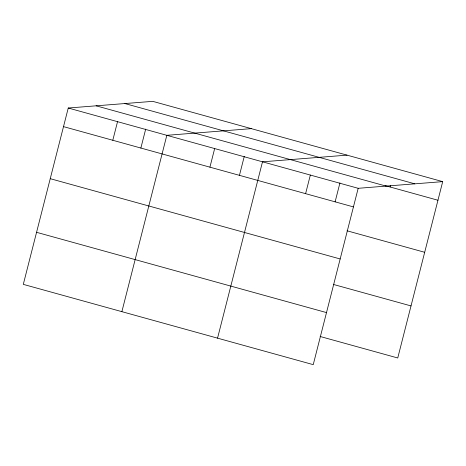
<?xml version="1.0" encoding="UTF-8"?>
<svg xmlns="http://www.w3.org/2000/svg" width="466" height="466" viewBox="0 0 466 466"><rect width="100%" height="100%" fill="white"/><g stroke="black" fill="none" stroke-linecap="round" stroke-linejoin="round"><path stroke-width="0.7" d="M442.7 181.635L152.766 101.349L68.252 108.019L23.3 284.365L313.234 364.651L358.179 188.305L442.7 181.635L397.748 357.981L320.101 336.475M112.795 140.272L117.537 121.667M140.854 148.095L145.695 129.099M121.876 311.661L166.828 135.315L251.343 128.645M209.921 167.166L214.663 148.567M239.431 175.391L244.271 156.395M217.552 338.153L262.504 161.813L347.024 155.143M305.603 193.664L310.344 175.059M335.106 201.883L339.947 182.888M390.118 186.994L390.473 185.614M124.876 103.551L414.81 183.837M385.265 185.649L437.958 200.24M96.142 105.823L386.075 186.103M68.252 108.019L358.179 188.305M63.51 126.624L353.438 206.91M347.036 230.792L424.689 252.292M50.241 178.682L340.168 258.962M333.365 284.423L411.018 305.923M36.569 232.313L326.503 312.593"/></g></svg>
